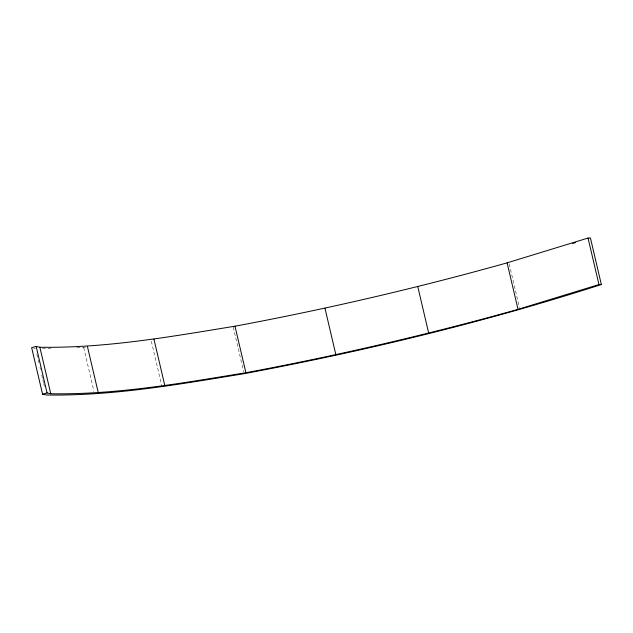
<?xml version="1.0" encoding="UTF-8"?>
<svg xmlns="http://www.w3.org/2000/svg" width="633" height="633" viewBox="0 0 633 633"><rect width="100%" height="100%" fill="white"/><g stroke="black" fill="none" stroke-linecap="round" stroke-linejoin="round"><path stroke-width="0.47" stroke-dasharray="3.17 2.37" d="M76.799 347.707L85.637 347.367M42.395 348.348L53.204 348.15M33.581 348.055L35.511 348.474M509.209 263.921L519.448 307.591M233.237 327.15L243.705 371.777M151.342 341.258L162.032 386.826M83.683 347.58L93.929 391.249M36.849 354.171L37.964 358.919M38.186 359.868L38.85 362.717M39.966 367.464L40.409 369.363M41.746 375.06L42.64 378.858M42.862 379.808L43.527 382.656M43.748 383.606L44.421 386.454"/><path stroke-width="0.95" d="M507.112 262.853L588.041 238.048L590.439 238.008L601.35 284.526C484.427 322.165 364.845 351.07 244.148 373.676C178.728 384.35 112.959 396.076 46.423 394.992L42.561 394.161L31.65 347.644L36.16 346.441L39.855 347.24C105.521 348.3 170.419 336.732 234.985 326.193C326.588 309.141 417.384 287.968 507.112 262.853L518.023 309.371C428.296 334.485 337.5 355.659 245.897 372.71C181.331 383.25 116.432 394.818 50.767 393.758L47.071 392.958L42.561 394.161M572.651 243.46L575.46 242.597M518.023 309.371L598.953 284.565L601.35 284.526M588.041 238.048L598.953 284.565M417.796 286.686L428.707 333.203M324.974 308.287L335.886 354.804M234.985 326.193L245.897 372.71M153.946 339.177L164.857 385.695M87.394 346.354L98.305 392.871M39.855 347.24L50.767 393.758M36.16 346.441L47.071 392.958"/></g></svg>
